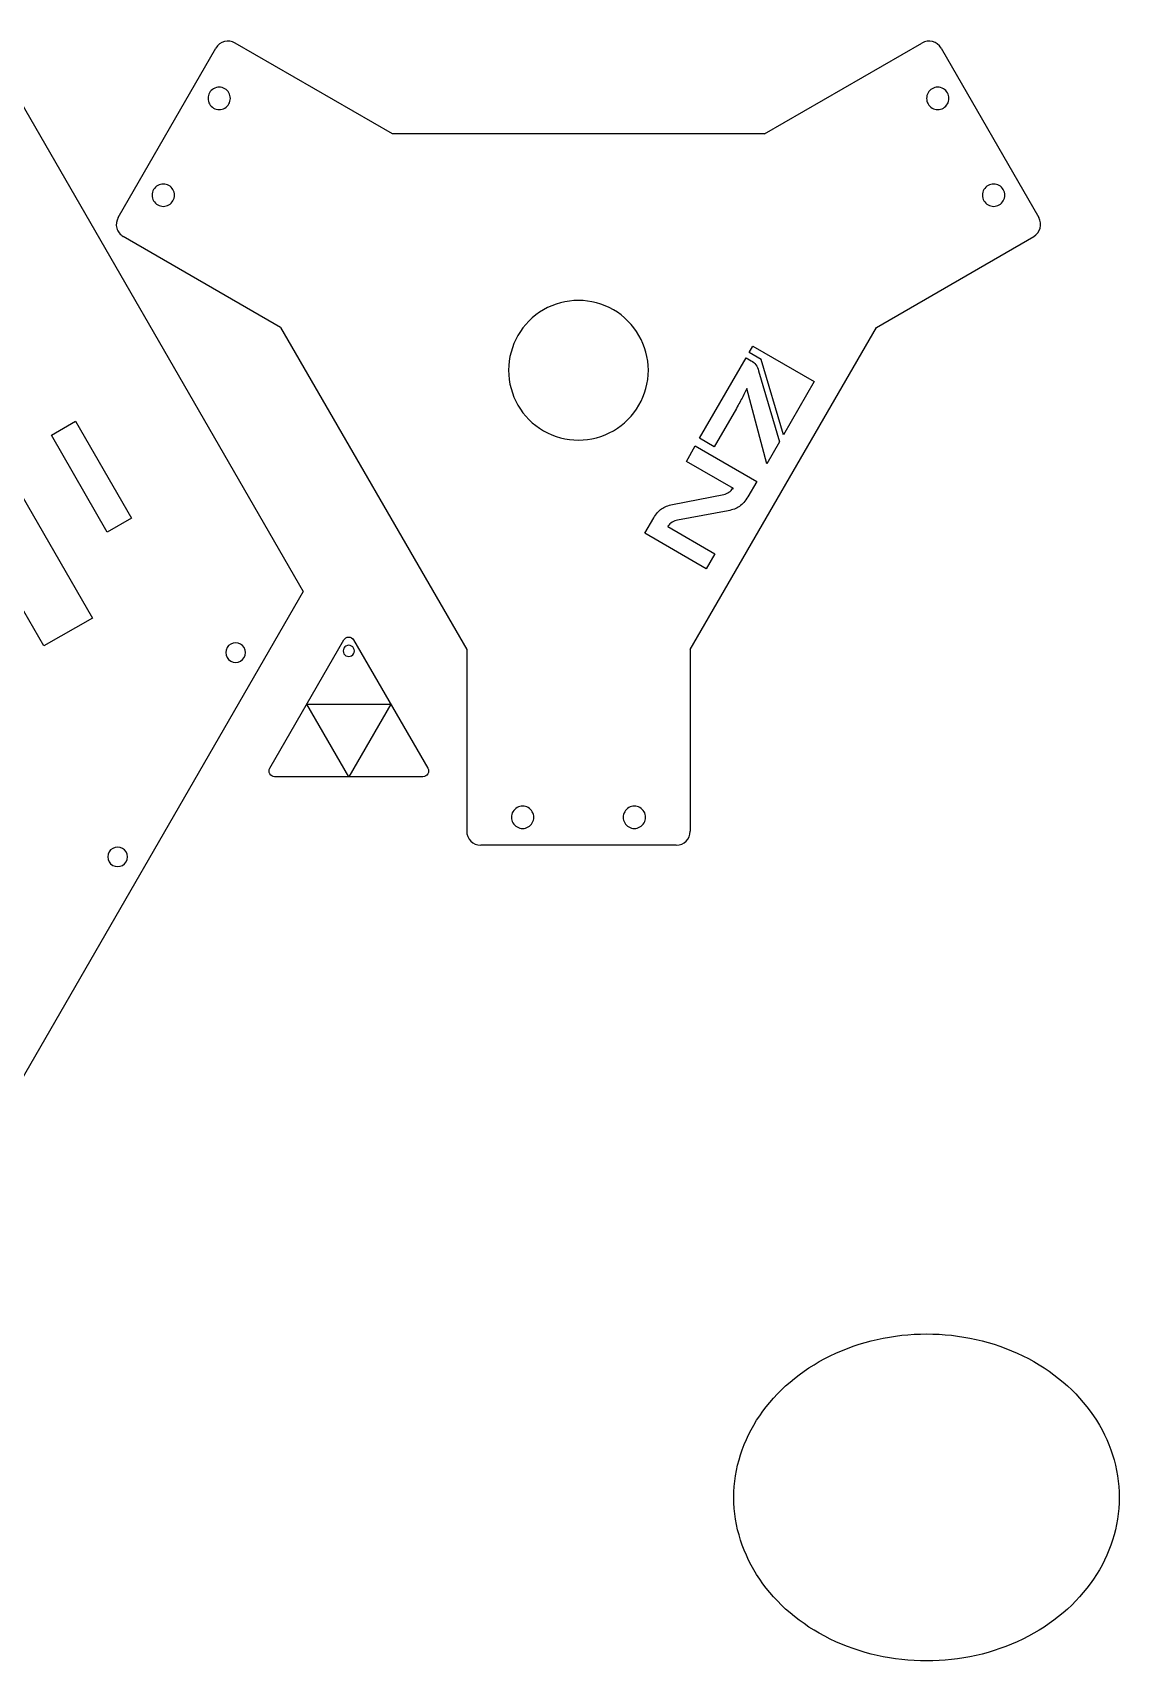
# Model space of a CAD drawing. Extents: x 0 to 377, y 770 to 1063.
# Drawn here: x 182.7 to 377.1, y 770.3 to 1063 of the extents above; entities that cross this region are included whole.
import ezdxf

# ---------------------------------------------------------------- set-up
doc = ezdxf.new("R2010")
doc.units = 0
for name, color, linetype in [('0_copy', 7, 'CONTINUOUS'), ('Layer_1', 7, 'CONTINUOUS'), ('Layer_2', 7, 'CONTINUOUS')]:
    doc.layers.add(name, color=color, linetype=linetype)

msp = doc.modelspace()

# ---------------------------------------------------------------- linework, layer by layer
at = {"layer": '0_copy', "color": 7}
for points in [[(197.995557, 1029.950161), (215.495562, 1060.261052)], [(247.05644, 1044.926109), (218.91062, 1061.176112)], [(313.658997, 1044.926118), (341.804813, 1061.176112)], [(345.219872, 1060.261046), (362.719872, 1029.950156)], [(313.658997, 1044.926118), (247.05644, 1044.926109)], [(227.056447, 1010.285098), (198.910623, 1026.535098)], [(300.35771, 952.605599), (333.658997, 1010.285101), (361.804813, 1026.535095)], [(227.056447, 1010.285098), (260.357718, 952.605604)], [(302.037471, 990.445871), (310.356899, 1004.849046), (311.273339, 1004.3197)], [(312.589642, 1002.524544), (316.30454, 989.792264), (314.03587, 985.864584), (310.476933, 999.363037)], [(308.619024, 995.794803), (304.655844, 988.93347), (302.037471, 990.445871)], [(307.902709, 981.453868), (308.08748, 981.431175), (299.658692, 986.299733), (301.256927, 989.066709), (312.238996, 982.723348), (310.647217, 979.967551)], [(297.188081, 978.599414), (306.375489, 980.36891)], [(296.36621, 974.704083), (296.329865, 974.641159), (304.758542, 969.772665), (303.211047, 967.093532), (292.228978, 973.436893), (293.812819, 976.178949)], [(307.140023, 977.477059), (298.092515, 975.791385)], [(260.357718, 952.605604), (260.357718, 920.105605)], [(300.35771, 952.605599), (300.357715, 920.105603)], [(297.857721, 917.605606), (262.857717, 917.605603)]]:
    msp.add_lwpolyline(points, dxfattribs=at)
for points in [[(215.075673, 1052.997905)], [(343.639754, 1052.997911)], [(205.075684, 1035.677402)], [(353.639754, 1035.677402)], [(274.107722, 1013.430924)], [(317.050172, 991.083153), (313.02297, 1004.558039), (310.909883, 1005.778581), (311.561773, 1006.907179), (322.530692, 1000.571414)], [(269.357717, 924.337653)], [(289.357707, 924.337646)]]:
    msp.add_lwpolyline(points, close=True, dxfattribs=at)
for points in [[(218.91062, 1061.176112), (217.714891, 1061.866464), (216.185919, 1061.456779), (215.495562, 1060.261052)], [(345.219872, 1060.261046), (344.529517, 1061.456776), (343.000544, 1061.866464), (341.804813, 1061.176112)], [(214.075042, 1051.265733), (214.074956, 1050.551029), (214.456257, 1049.890596), (215.075252, 1049.533319)], [(215.075673, 1052.997905), (214.45659, 1052.640778), (214.075129, 1051.980438), (214.075042, 1051.265733)], [(217.076093, 1052.99839), (216.457097, 1053.355668), (215.694495, 1053.355483), (215.075673, 1052.997905)], [(217.075672, 1049.533804), (217.694755, 1049.890931), (218.076216, 1050.551271), (218.076303, 1051.265976)], [(218.076303, 1051.265976), (218.076389, 1051.98068), (217.695088, 1052.641113), (217.076093, 1052.99839)], [(343.639754, 1052.997911), (343.020952, 1052.640645), (342.639754, 1051.980391), (342.639754, 1051.26586)], [(342.639754, 1051.26586), (342.639754, 1050.551329), (343.020952, 1049.891075), (343.639754, 1049.533809)], [(345.639754, 1052.997911), (345.020952, 1053.355177), (344.258556, 1053.355177), (343.639754, 1052.997911)], [(346.639754, 1051.26586), (346.639754, 1051.980391), (346.258556, 1052.640645), (345.639754, 1052.997911)], [(345.639754, 1049.533809), (346.258556, 1049.891075), (346.639754, 1050.551329), (346.639754, 1051.26586)], [(215.075252, 1049.533319), (215.694248, 1049.176041), (216.45685, 1049.176226), (217.075672, 1049.533804)], [(343.639754, 1049.533809), (344.258556, 1049.176544), (345.020952, 1049.176544), (345.639754, 1049.533809)], [(205.075684, 1035.677402), (204.456882, 1035.320137), (204.075684, 1034.659883), (204.075684, 1033.945352)], [(204.075684, 1033.945352), (204.075684, 1033.23082), (204.456882, 1032.570566), (205.075684, 1032.213301)], [(207.075684, 1035.677402), (206.456882, 1036.034668), (205.694486, 1036.034668), (205.075684, 1035.677402)], [(208.075684, 1033.945352), (208.075684, 1034.659883), (207.694486, 1035.320137), (207.075684, 1035.677402)], [(207.075684, 1032.213301), (207.694486, 1032.570566), (208.075684, 1033.23082), (208.075684, 1033.945352)], [(353.639754, 1035.677402), (353.020952, 1035.320137), (352.639754, 1034.659883), (352.639754, 1033.945352)], [(352.639754, 1033.945352), (352.639754, 1033.230821), (353.020952, 1032.570566), (353.639754, 1032.213301)], [(355.639754, 1035.677402), (355.020952, 1036.034668), (354.258556, 1036.034668), (353.639754, 1035.677402)], [(356.639754, 1033.945352), (356.639754, 1034.659883), (356.258556, 1035.320137), (355.639754, 1035.677402)], [(355.639754, 1032.213301), (356.258556, 1032.570566), (356.639754, 1033.23082), (356.639754, 1033.945352)], [(205.075684, 1032.213301), (205.694486, 1031.856035), (206.456882, 1031.856035), (207.075684, 1032.213301)], [(353.639754, 1032.213301), (354.258556, 1031.856035), (355.020952, 1031.856035), (355.639754, 1032.213301)], [(197.995557, 1029.950161), (197.664036, 1029.37595), (197.574199, 1028.693561), (197.745807, 1028.053113)], [(197.745807, 1028.053113), (197.917415, 1027.412664), (198.336412, 1026.866618), (198.910623, 1026.535098)], [(361.804813, 1026.535095), (363.000541, 1027.225452), (363.410227, 1028.754426), (362.719872, 1029.950156)], [(274.107721, 1013.430924), (270.240208, 1011.198014), (267.857721, 1007.071427), (267.857721, 1002.605607)], [(286.607722, 1013.430924), (282.740208, 1015.663834), (277.975235, 1015.663834), (274.107722, 1013.430924)], [(292.857722, 1002.605607), (292.857722, 1007.071426), (290.475235, 1011.198014), (286.607722, 1013.430924)], [(311.273339, 1004.3197), (311.920974, 1003.945619), (312.359726, 1003.347291), (312.589642, 1002.524544)], [(267.857721, 1002.605607), (267.857721, 998.139787), (270.240208, 994.013199), (274.107721, 991.780289)], [(286.607721, 991.780289), (290.475235, 994.013199), (292.857722, 998.139787), (292.857722, 1002.605607)], [(310.476933, 999.363037), (310.234314, 998.837491), (310.078571, 998.47981), (309.749544, 997.846923)], [(309.749544, 997.846923), (309.42033, 997.213707), (309.043615, 996.529886), (308.619024, 995.794803)], [(274.107721, 991.780289), (277.975235, 989.547379), (282.740208, 989.547379), (286.607721, 991.780289)], [(306.375489, 980.36891), (306.705816, 980.434009), (306.958577, 980.598857), (307.281648, 980.7779)], [(307.281648, 980.7779), (307.604783, 980.957053), (307.733708, 981.161282), (307.902709, 981.453868)], [(293.812819, 976.178949), (294.235151, 976.91012), (294.709188, 977.456033), (295.234869, 977.816837)], [(295.234869, 977.816837), (295.760694, 978.177384), (296.41163, 978.438261), (297.188081, 978.599414)], [(309.164093, 978.255302), (308.613178, 977.872317), (307.938784, 977.612829), (307.140023, 977.477059)], [(310.647217, 979.967551), (310.208953, 979.208796), (309.714553, 978.638257), (309.164093, 978.255302)], [(297.101343, 975.42219), (296.780262, 975.235714), (296.535135, 974.996538), (296.36621, 974.704083)], [(298.092515, 975.791385), (297.753062, 975.731486), (297.422534, 975.608355), (297.101343, 975.42219)], [(269.357717, 924.337653), (268.738915, 923.980388), (268.357717, 923.320134), (268.357717, 922.605603)], [(268.357717, 922.605603), (268.357717, 921.891071), (268.738915, 921.230817), (269.357717, 920.873552)], [(271.357717, 924.337653), (270.738915, 924.694919), (269.976519, 924.694919), (269.357717, 924.337653)], [(272.357717, 922.605603), (272.357717, 923.320134), (271.976519, 923.980388), (271.357717, 924.337653)], [(271.357717, 920.873552), (271.976519, 921.230817), (272.357717, 921.891071), (272.357717, 922.605603)], [(288.357076, 922.605474), (288.35699, 921.890769), (288.738291, 921.230337), (289.357287, 920.873059)], [(289.357707, 924.337646), (288.738624, 923.980519), (288.357163, 923.320178), (288.357076, 922.605474)], [(291.358127, 924.338131), (290.739131, 924.695408), (289.976529, 924.695223), (289.357707, 924.337646)], [(291.357707, 920.873544), (291.976789, 921.230671), (292.35825, 921.891012), (292.358337, 922.605716)], [(292.358337, 922.605716), (292.358423, 923.320421), (291.977122, 923.980854), (291.358127, 924.338131)], [(260.357718, 920.105605), (260.357717, 919.442563), (260.621109, 918.806678), (261.08995, 918.337837)], [(269.357717, 920.873552), (269.976519, 920.516286), (270.738914, 920.516286), (271.357717, 920.873552)], [(289.357287, 920.873059), (289.976282, 920.515782), (290.738884, 920.515967), (291.357707, 920.873544)], [(297.857721, 917.605606), (299.238429, 917.605609), (300.357713, 918.724895), (300.357715, 920.105603)], [(261.08995, 918.337837), (261.55879, 917.868996), (262.194675, 917.605603), (262.857717, 917.605603)]]:
    msp.add_open_spline(points, degree=3, dxfattribs=at)
at = {"layer": 'Layer_1', "color": 7}
for points in [[(0.152757, 963.02289), (57.887783, 1063.022892), (173.357836, 1063.022892), (231.092863, 963.02289), (173.357836, 863.022906), (57.887783, 863.022906)], [(150.384705, 1032.744807), (193.384703, 958.266634), (184.724452, 953.266618), (141.724451, 1027.744806)], [(200.375085, 976.158923), (196.044959, 973.658928), (186.044958, 990.979426), (190.375087, 993.479447)], [(220.756331, 952.088402)], [(240.258938, 952.38545)], [(246.758937, 942.862858), (239.258938, 929.872477), (231.758938, 942.862858)], [(252.526886, 929.872477)], [(199.645221, 915.522906)]]:
    msp.add_lwpolyline(points, close=True, dxfattribs=at)
for points in [[(225.124963, 931.372453), (238.392912, 954.353235)], [(252.526886, 929.872477), (225.990989, 929.872477)]]:
    msp.add_lwpolyline(points, dxfattribs=at)
for points in [[(238.392912, 954.353235), (238.571545, 954.662636), (238.901672, 954.853235), (239.258938, 954.853235)], [(239.258938, 954.853235), (239.616203, 954.853235), (239.94633, 954.662636), (240.124963, 954.353235)], [(240.124963, 954.353235), (240.124963, 954.353235), (253.392912, 931.372453), (253.392912, 931.372453)], [(218.13085, 953.605335), (217.589154, 953.292357), (217.255736, 952.714013), (217.256332, 952.088402)], [(217.256332, 952.088402), (217.255736, 951.46279), (217.589154, 950.884446), (218.13085, 950.571468)], [(219.881812, 953.605335), (219.340116, 953.918313), (218.672547, 953.918313), (218.13085, 953.605335)], [(220.756331, 952.088402), (220.756926, 952.714013), (220.423509, 953.292357), (219.881812, 953.605335)], [(219.881812, 950.571468), (220.423509, 950.884446), (220.756926, 951.46279), (220.756331, 952.088402)], [(238.758789, 953.251904), (238.449313, 953.073157), (238.258754, 952.742838), (238.258938, 952.38545)], [(238.258938, 952.38545), (238.258754, 952.028062), (238.449313, 951.697743), (238.758789, 951.518996)], [(239.759086, 953.251904), (239.44961, 953.430651), (239.068266, 953.430651), (238.758789, 953.251904)], [(238.758789, 951.518996), (239.068266, 951.340248), (239.44961, 951.340248), (239.759086, 951.518996)], [(240.258938, 952.38545), (240.259121, 952.742838), (240.068563, 953.073157), (239.759086, 953.251904)], [(239.759086, 951.518996), (240.068563, 951.697743), (240.259121, 952.028062), (240.258938, 952.38545)], [(218.13085, 950.571468), (218.672547, 950.25849), (219.340116, 950.25849), (219.881812, 950.571468)], [(225.124981, 930.372471), (224.94635, 930.681865), (224.946343, 931.063054), (225.124963, 931.372453)], [(253.392912, 931.372453), (253.571532, 931.063054), (253.571525, 930.681865), (253.392894, 930.372471)], [(225.990989, 929.872477), (225.633731, 929.872483), (225.303612, 930.063078), (225.124981, 930.372471)], [(253.392894, 930.372471), (253.214263, 930.063078), (252.884144, 929.872482), (252.526886, 929.872477)], [(197.019741, 917.039839), (196.478045, 916.726861), (196.144627, 916.148517), (196.145223, 915.522906)], [(198.770703, 917.039839), (198.229007, 917.352817), (197.561437, 917.352817), (197.019741, 917.039839)], [(199.645221, 915.522906), (199.645817, 916.148517), (199.3124, 916.726861), (198.770703, 917.039839)], [(196.145223, 915.522906), (196.144627, 914.897295), (196.478045, 914.318951), (197.019741, 914.005973)], [(197.019741, 914.005973), (197.561437, 913.692995), (198.229007, 913.692995), (198.770703, 914.005973)], [(198.770703, 914.005973), (199.3124, 914.318951), (199.645817, 914.897295), (199.645221, 915.522906)]]:
    msp.add_open_spline(points, degree=3, dxfattribs=at)
at = {"layer": 'Layer_2', "color": 7}
msp.add_lwpolyline([(377.117298, 800.87315)], close=True, dxfattribs=at)
for points in [[(325.400646, 826.21826), (336.068105, 831.446129), (349.210955, 831.446129), (359.878414, 826.21826)], [(308.161762, 800.87315), (308.161762, 811.328889), (314.733187, 820.99039), (325.400646, 826.21826)], [(359.878414, 826.21826), (370.545873, 820.99039), (377.117298, 811.328889), (377.117298, 800.87315)], [(325.400646, 775.52804), (314.733187, 780.75591), (308.161762, 790.417411), (308.161762, 800.87315)], [(377.117298, 800.87315), (377.117298, 790.417411), (370.545873, 780.75591), (359.878414, 775.52804)], [(359.878414, 775.52804), (349.210955, 770.300171), (336.068105, 770.300171), (325.400646, 775.52804)]]:
    msp.add_open_spline(points, degree=3, dxfattribs=at)

doc.saveas('drawing.dxf')
